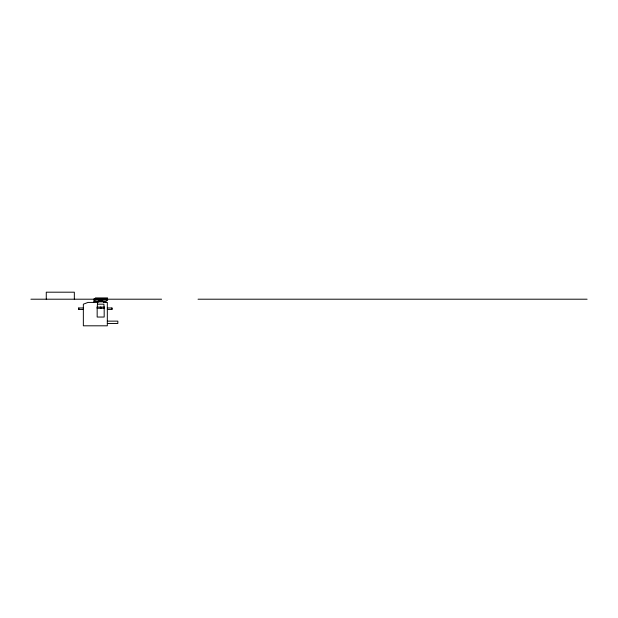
<?xml version="1.0" encoding="UTF-8"?>
<svg xmlns="http://www.w3.org/2000/svg" width="618" height="618" viewBox="0 0 618 618"><rect width="100%" height="100%" fill="white"/><g stroke="black" fill="none" stroke-linecap="round" stroke-linejoin="round"><path stroke-width="0.93" d="M97.451 304.18L97.165 308.274L104.179 308.274L103.886 304.18L97.451 304.18L97.451 301.839L103.878 301.839M101.244 300.101L102.882 300.085L102.24 300.07M99.923 300.101L98.432 300.085L99.251 300.07M101.391 300.101L102.225 300.085M102.14 300.085L99.174 300.085M101.29 299.135L107.679 299.205L104.967 299.22L105.616 299.251M101.29 299.274L105.222 299.205M95.211 300.039L93.666 300.093L101.483 300.101M99.923 301.267L98.432 301.26L100.518 301.267M101.391 301.267L102.882 301.252L101.244 301.267M96.176 299.22L100.657 299.274M106.242 300.062L107.679 300.085L100.95 300.101M101.483 301.275L100.456 301.275M100.031 299.135L93.642 299.205L96.238 299.259M95.342 297.922L107.617 297.922M95.342 299.089L107.617 299.089M30.9 299.205L161.576 299.205M198.038 299.205L587.1 299.205M99.923 301.545L93.635 301.545L93.635 302.418M101.607 301.545L106.219 301.545L106.219 302.418M98.131 302.418L88.026 302.418L83.353 304.172L83.353 325.81L107.323 325.81L107.323 302.418L103.469 302.418M83.353 307.98L78.671 307.98L78.671 309.44L83.353 309.44M107.323 307.98L112.005 307.98L112.005 309.44L107.323 309.44M107.323 321.136L117.837 321.136L117.837 323.477L107.323 323.477M100.518 300.101L99.251 300.101M100.371 300.101L99.838 300.101M100.371 301.267L99.081 301.267L99.784 301.267M105.083 299.151L105.616 299.158M111.904 307.98L111.904 309.44M100.966 307.1L100.966 308.274M100.379 307.1L100.379 308.274M78.772 307.98L78.772 309.44M74.338 299.205L74.338 292.19L46.273 292.19L46.273 299.205M94.585 299.205L95.056 299.205L94.624 299.205M104.179 307.1L97.165 307.1L97.165 317.042L104.179 317.042L104.179 307.1M101.877 301.236L101.877 301.236"/></g></svg>
